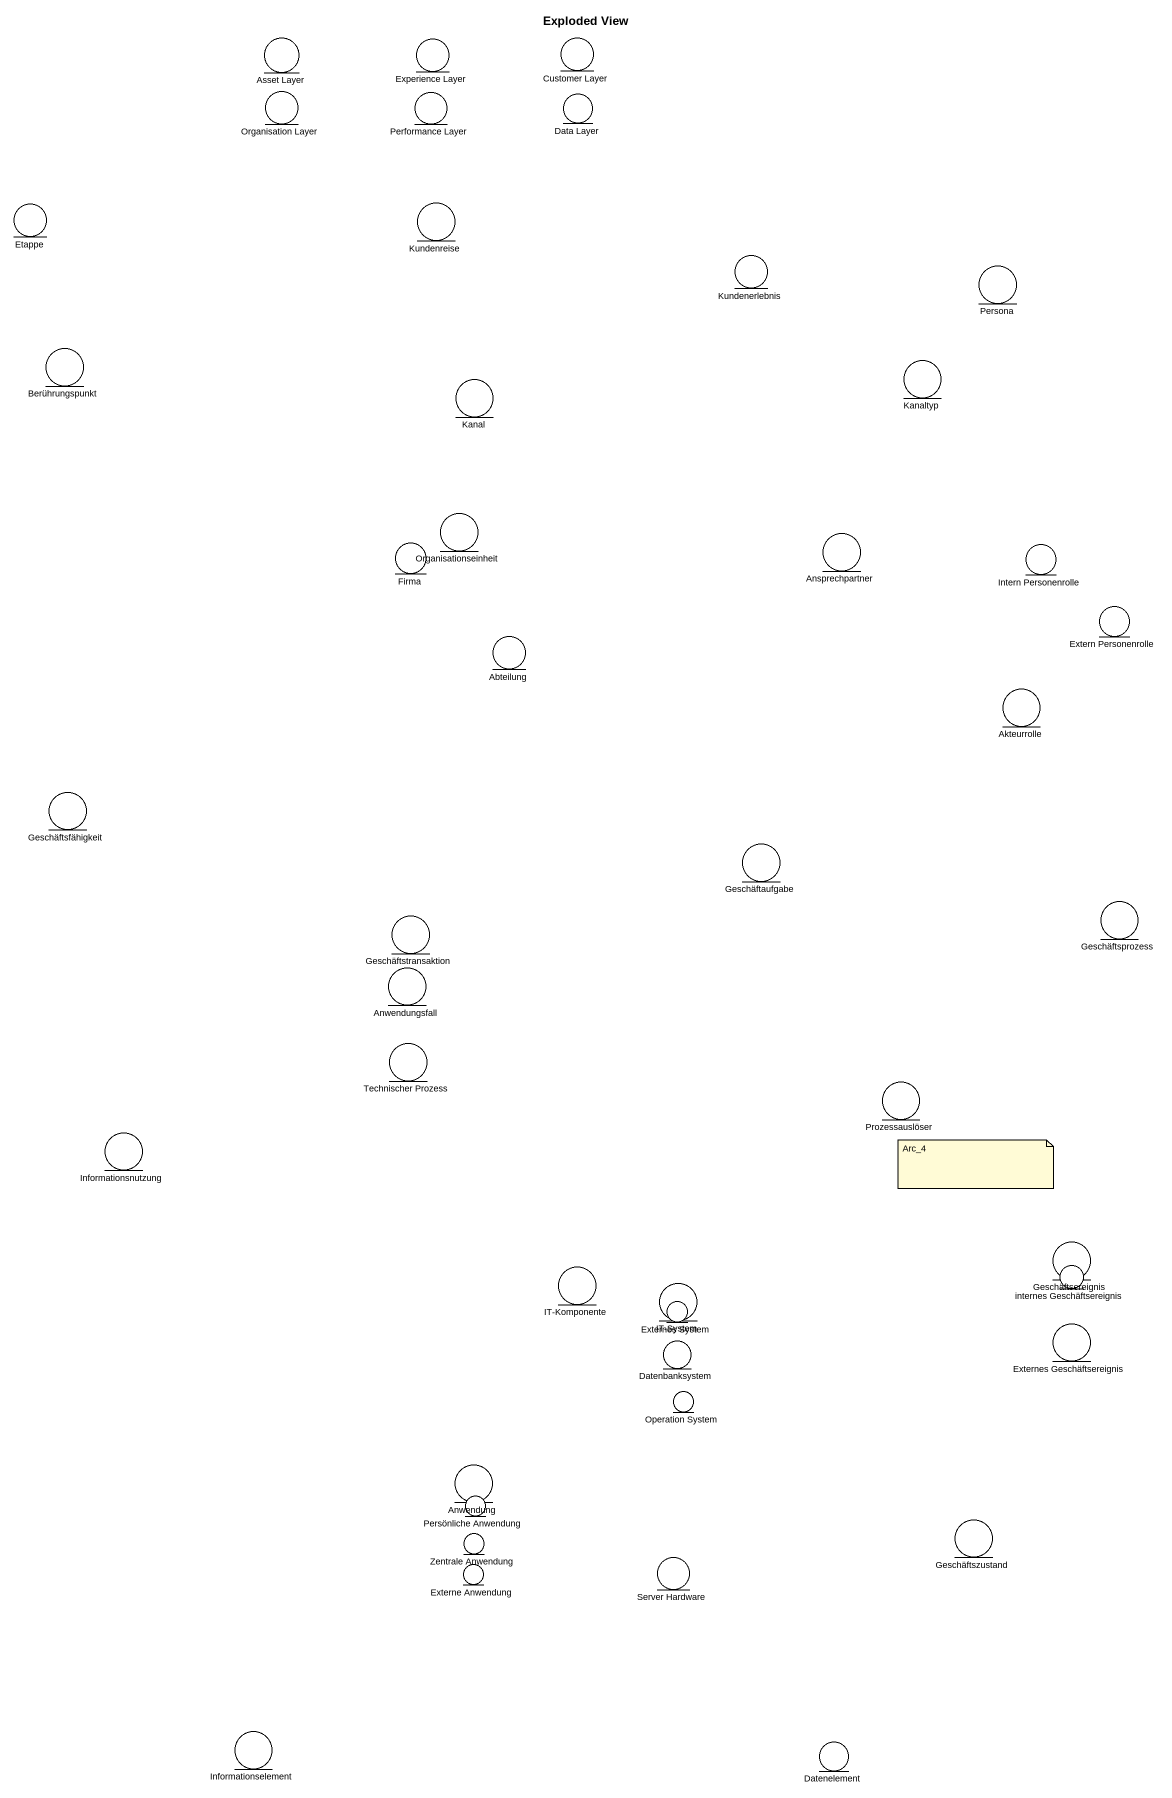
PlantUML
@startuml
title Exploded View
entity "Asset Layer" as Asset_Layer
entity "Experience Layer" as Experience_Layer
entity "Customer Layer" as Customer_Layer
entity "Organisation Layer" as Organisation_Layer
entity "Performance Layer" as Performance_Layer
entity "Data Layer" as Data_Layer
entity Etappe
entity Kundenreise
entity Kundenerlebnis
entity Persona
entity Berührungspunkt
entity Kanal
entity Kanaltyp
entity Organisationseinheit
entity Firma
entity Ansprechpartner
entity "Intern Personenrolle" as Intern_Personenrolle
entity "Extern Personenrolle" as Extern_Personenrolle
entity Abteilung
entity Akteurrolle
entity Geschäftsfähigkeit
entity Geschäftaufgabe
entity Geschäftstransaktion
entity Geschäftsprozess
entity Anwendungsfall
entity "Technischer Prozess" as Technischer_Prozess
entity Prozessauslöser
entity Informationsnutzung
entity Geschäftsereignis
entity "IT-Komponente" as IT_Komponente
entity "IT-System" as IT_System
entity "internes Geschäftsereignis" as internes_Geschäftsereignis
entity "Externes System" as Externes_System
entity "Externes Geschäftsereignis" as Externes_Geschäftsereignis
entity Datenbanksystem
entity "Operation System" as Operation_System
entity Anwendung
entity "Persönliche Anwendung" as Persönliche_Anwendung
entity "Zentrale Anwendung" as Zentrale_Anwendung
entity Geschäftszustand
entity "Externe Anwendung" as Externe_Anwendung
entity "Server Hardware" as Server_Hardware
entity Informationselement
entity Datenelement
note as N1
  Arc_4
end note
@enduml
